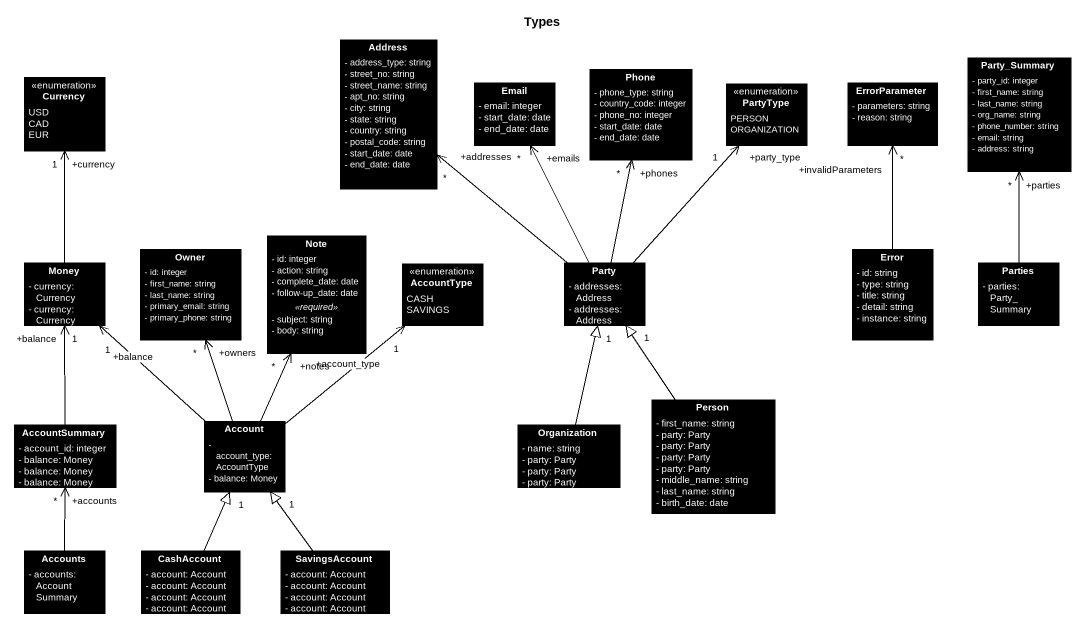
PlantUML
@startuml
title Types
hide circle
hide empty members
skinparam classAttributeIconSize 0
class Address #000000 {
  - address_type: string
  - street_no: string
  - street_name: string
  - apt_no: string
  - city: string
  - state: string
  - country: string
  - postal_code: string
  - start_date: date
  - end_date: date
}
class Party_Summary #000000 {
  - party_id: integer
  - first_name: string
  - last_name: string
  - org_name: string
  - phone_number: string
  - email: string
  - address: string
}
enum Currency #000000 {
  USD
  CAD
  EUR
}
class Email #000000 {
  - email: integer
  - start_date: date
  - end_date: date
}
class Phone #000000 {
  - phone_type: string
  - country_code: integer
  - phone_no: integer
  - start_date: date
  - end_date: date
}
enum PartyType #000000 {
  PERSON
  ORGANIZATION
}
class ErrorParameter #000000 {
  - parameters: string
  - reason: string
}
class Money #000000 {
  - currency: Currency
  - currency: Currency
}
class Owner #000000 {
  - id: integer
  - first_name: string
  - last_name: string
  - primary_email: string
  - primary_phone: string
}
class "Note" as Note_ #000000 {
  - id: integer
  - action: string
  - complete_date: date
  - follow-up_date: date
  .. <<required>> ..
  - subject: string
  - body: string
}
enum AccountType #000000 {
  CASH
  SAVINGS
}
class Party #000000 {
  - addresses: Address
  - addresses: Address
}
class Error #000000 {
  - id: string
  - type: string
  - title: string
  - detail: string
  - instance: string
}
class Parties #000000 {
  - parties: Party_Summary
}
class AccountSummary #000000 {
  - account_id: integer
  - balance: Money
  - balance: Money
  - balance: Money
}
class Account #000000 {
  - account_type: AccountType
  - balance: Money
}
class Organization #000000 {
  - name: string
  - party: Party
  - party: Party
  - party: Party
}
class "Person" as Person_ #000000 {
  - first_name: string
  - party: Party
  - party: Party
  - party: Party
  - party: Party
  - middle_name: string
  - last_name: string
  - birth_date: date
}
class Accounts #000000 {
  - accounts: AccountSummary
}
class CashAccount #000000 {
  - account: Account
  - account: Account
  - account: Account
  - account: Account
}
class SavingsAccount #000000 {
  - account: Account
  - account: Account
  - account: Account
  - account: Account
}
Money -up-> "+currency\n1" Currency
Party -up-> "+addresses\n*" Address
Party -up-> "+emails\n*" Email
Party -up-> "+phones\n*" Phone
Party -up-> "+party_type\n1" PartyType
Error -up-> "+invalidParameters\n*" ErrorParameter
Parties -up-> "+parties\n*" Party_Summary
AccountSummary -up-> "+balance\n1" Money
Account -up-> "+balance\n1" Money
Account -up-> "+owners\n*" Owner
Account -up-> "+notes\n*" Note_
Account -up-> "+account_type\n1" AccountType
Organization -up-|> "1" Party
Person_ -up-|> "1" Party
Accounts -up-> "+accounts\n*" AccountSummary
CashAccount -up-|> "1" Account
SavingsAccount -up-|> "1" Account
@enduml
